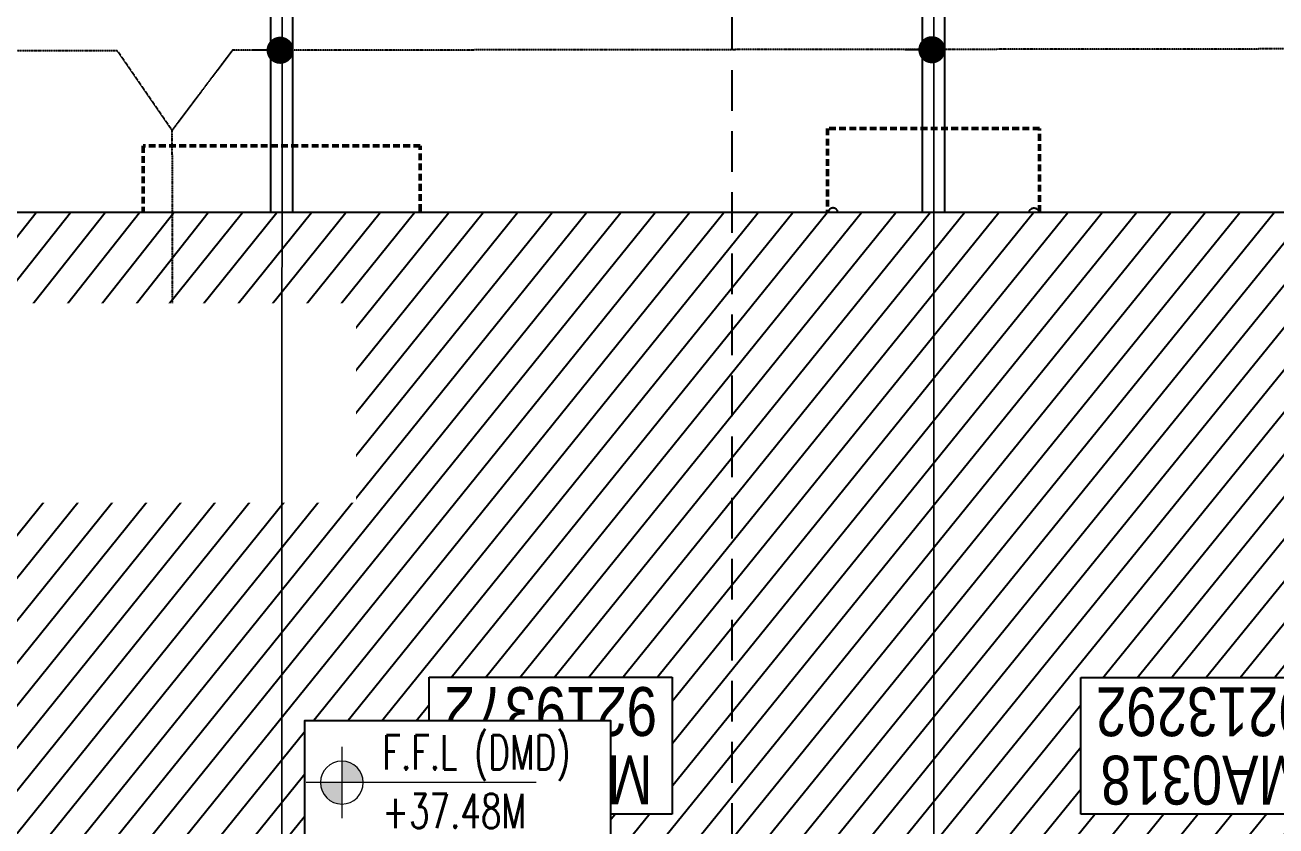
# Model space of a CAD drawing. Header units: centimetres. Extents: x -6122352 to 7132207, y -1694241 to 1947892.
# Drawn here: x 66160 to 77676, y -95609 to -88233 of the extents above; entities that cross this region are included whole.
import ezdxf
from ezdxf.xclip import XClip

# ---------------------------------------------------------------- set-up
doc = ezdxf.new("R2010")
doc.units = ezdxf.units.CM
doc.header["$MEASUREMENT"] = 0
doc.header["$XCLIPFRAME"] = 2
for name, pattern in [('2. HG-ST XR COL 3A (5V 7V 9V 11V - GF (4M & 5D-E)$0$HIDDEN', [0.375, 0.25, -0.125]), ('DASHED2', [0.375, 0.25, -0.125]), ('XR-AR-MID-SETTING OUT FOR MASTER$0$23585-XR-AR-MID-GROUND FLOOR$0$23261-XR-AR-SI-GF$0$HIDDEN', [0.375, 0.25, -0.125]), ('XR-AR-MID-SETTING OUT FOR MASTER$0$23585-XR-AR-MID-GROUND FLOOR$0$945-4P-1-101-GROUND FLOOR PLAN$0$XR-MIDDLE-GROUND FLOOR PLAN$0$HIDDEN', [9.524999999999999, 6.35, -3.175]), ('XR-AR-MID-SETTING OUT FOR MASTER$0$23585-XR-AR-MID-GROUND FLOOR$0$945-4P-1-101-GROUND FLOOR PLAN$0$XR-MIDDLE-GROUND FLOOR PLAN$0$HIDDEN2', [0.1875, 0.125, -0.0625])]:
    doc.linetypes.add(name, pattern=pattern)
for name, color, linetype in [('00-MI-DIM', 7, 'Continuous'), ('@MI-REF LAYER', 7, 'Continuous'), ('B_TH_4', 7, 'Continuous'), ('XR-AR-MID-SETTING OUT FOR MASTER$0$23585-XR-AR-MID-GROUND FLOOR$0$A-Flor-Strs', 1, 'Continuous'), ('XR-AR-MID-SETTING OUT FOR MASTER$0$23585-XR-AR-MID-GROUND FLOOR$0$GS-HATCH-FLOOR TILE', 251, 'Continuous'), ('Xref group 33-41$0$S-LEVELS', 2, 'Continuous'), ('Xref group 33-41$0$TYPICAL NEW PROFILE', 3, 'Continuous')]:
    doc.layers.add(name, color=color, linetype=linetype)
doc.layers.add('08-Compound Wall-4', color=7, linetype='Continuous', lineweight=25, true_color=0xff4405)
for name, color, linetype, lineweight in [('23585-XR-AR-DAMAC PLOT LIMITS$0$1-Mid units', 41, 'Continuous', 5), ('@ Foundations', 4, 'DASHED2', 50), ('A-ANNO-TEXT', 3, 'Continuous', 25), ('XR-AR-MID-SETTING OUT FOR MASTER$0$23585-XR-AR-MID-GROUND FLOOR$0$$A-GLAZ-WNDO', 232, 'Continuous', 9), ('XR-AR-MID-SETTING OUT FOR MASTER$0$23585-XR-AR-MID-GROUND FLOOR$0$$A-WALL', 1, 'Continuous', 5), ('XR-AR-MID-SETTING OUT FOR MASTER$0$23585-XR-AR-MID-GROUND FLOOR$0$A-DOOR', 31, 'Continuous', 5), ('XR-AR-MID-SETTING OUT FOR MASTER$0$23585-XR-AR-MID-GROUND FLOOR$0$A-DOOR-FULL', 1, 'Continuous', 9), ('XR-AR-MID-SETTING OUT FOR MASTER$0$23585-XR-AR-MID-GROUND FLOOR$0$A-FLOR-OVHD', 9, 'XR-AR-MID-SETTING OUT FOR MASTER$0$23585-XR-AR-MID-GROUND FLOOR$0$23261-XR-AR-SI-GF$0$HIDDEN', 15), ('XR-AR-MID-SETTING OUT FOR MASTER$0$23585-XR-AR-MID-GROUND FLOOR$0$A-FLOR-PATT', 8, 'Continuous', 5), ('XR-AR-MID-SETTING OUT FOR MASTER$0$23585-XR-AR-MID-GROUND FLOOR$0$A-GLAZ-SILL', 8, 'Continuous', 5), ('XR-AR-MID-SETTING OUT FOR MASTER$0$23585-XR-AR-MID-GROUND FLOOR$0$A-GLAZ-WNDO', 232, 'Continuous', 9), ('XR-AR-MID-SETTING OUT FOR MASTER$0$23585-XR-AR-MID-GROUND FLOOR$0$A-WALL', 7, 'Continuous', 30), ('XR-AR-MID-SETTING OUT FOR MASTER$0$23585-XR-AR-MID-GROUND FLOOR$0$A-WALL-FNSH', 9, 'Continuous', 5), ('XR-AR-MID-SETTING OUT FOR MASTER$0$23585-XR-AR-MID-GROUND FLOOR$0$S-COLS', 51, 'Continuous', 40), ('Xref group 33-41$0$36-TAGLVL', 23, 'Continuous', 9)]:
    doc.layers.add(name, color=color, linetype=linetype, lineweight=lineweight)
doc.styles.add('Xref group 33-41$0$DLT_TEXT', font='romans.shx', dxfattribs={"width": 0.7})
doc.styles.add('Xref group 33-41$0$Overall SOP Plan$0$LAC-609-NG10-1-XREF-GRID-125SC$0$GRID-DIM-NO', font='arial.ttf', dxfattribs={"width": 0.8})

# ---------------------------------------------------------------- blocks, each defined once
blk = doc.blocks.new('23585-XR-AR-DAMAC PLOT LIMITS')
at = {"layer": '23585-XR-AR-DAMAC PLOT LIMITS$0$1-Mid units', "color": 251, "true_color": 0x636466}
for points in [[(496522.0176999997, 2768878.545299999), (496504.3224999998, 2768894.7589), (496508.3761, 2768899.182700001), (496526.0711000003, 2768882.9691), (496524.1457000002, 2768880.867699999)], [(496517.9643000001, 2768874.1215), (496500.2691000002, 2768890.3353), (496504.3224999998, 2768894.7589), (496522.0176999997, 2768878.545299999)], [(496513.9108999996, 2768869.697699999), (496496.2156999996, 2768885.911499999), (496500.2691000002, 2768890.3353), (496517.9643000001, 2768874.1215)]]:
    blk.add_lwpolyline(points, close=True, dxfattribs=at)
blk = doc.blocks.new('A$Cf093b529')
at = {"layer": 'A-ANNO-TEXT'}
blk.add_blockref('23585-XR-AR-DAMAC PLOT LIMITS', (-495391.9901121984, -2768603.441896566), dxfattribs=at)
blk = doc.blocks.new('XR-AR-MID-SETTING OUT FOR MASTER$0$23585-XR-AR-MID-GROUND FLOOR$0$945-4P-1-101-GROUND FLOOR PLAN$0$XR-MIDDLE-CAR PARK HATCH')
at = {"layer": 'XR-AR-MID-SETTING OUT FOR MASTER$0$23585-XR-AR-MID-GROUND FLOOR$0$A-FLOR-PATT'}
blk.add_lwpolyline([(9250.002853021142, 100.0129149327577), (9249.99679574091, 5500.000000009181), (15050.00005108526, 5502.664669244065), (15050.00005108526, 100.450321876061)], close=True, dxfattribs=at)
blk = doc.blocks.new('*U1930')
for points in [[(91, -5.684341886080801e-14), (41, -5.684341886080801e-14), (41, 1021), (91, 1021)], [(0, 0), (38, -5.684341886080801e-14), (38, -50), (50, -50), (50, -122.2246979483663), (0, -122.2246979483663)], [(1100, 2.842170943040401e-14), (1062, -2.842170943040401e-14), (1062, -49.99999999999997), (1050, -49.99999999999997), (1050, -122.2246979483662), (1100, -122.2246979483662)]]:
    blk.add_lwpolyline(points, close=True)
at = {"color": 8, "linetype": 'XR-AR-MID-SETTING OUT FOR MASTER$0$23585-XR-AR-MID-GROUND FLOOR$0$945-4P-1-101-GROUND FLOOR PLAN$0$XR-MIDDLE-GROUND FLOOR PLAN$0$HIDDEN2'}
blk.add_arc((41, -5.684341886080801e-14), 1021, 1.594950045944486e-15, 90, dxfattribs=at)
at = {"layer": 'XR-AR-MID-SETTING OUT FOR MASTER$0$23585-XR-AR-MID-GROUND FLOOR$0$A-GLAZ-SILL', "linetype": 'XR-AR-MID-SETTING OUT FOR MASTER$0$23585-XR-AR-MID-GROUND FLOOR$0$945-4P-1-101-GROUND FLOOR PLAN$0$XR-MIDDLE-GROUND FLOOR PLAN$0$HIDDEN2', "ltscale": 3}
blk.add_lwpolyline([(0, 0), (1100, 0), (1100, -122.2246979483662), (0, -122.2246979483662)], close=True, dxfattribs=at)
blk = doc.blocks.new('*U27')
for points in [[(91, -5.684341886080801e-14), (41, -5.684341886080801e-14), (41, 1021), (91, 1021)], [(0, 0), (38, -5.684341886080801e-14), (38, -50), (50, -50), (50, -249.9999019090924), (0, -249.9999019090924)], [(1100, 2.842170943040401e-14), (1062, -2.842170943040401e-14), (1062, -49.99999999999997), (1050, -49.99999999999997), (1050, -249.9999019090924), (1100, -249.9999019090924)]]:
    blk.add_lwpolyline(points, close=True)
at = {"color": 8, "linetype": 'XR-AR-MID-SETTING OUT FOR MASTER$0$23585-XR-AR-MID-GROUND FLOOR$0$945-4P-1-101-GROUND FLOOR PLAN$0$XR-MIDDLE-GROUND FLOOR PLAN$0$HIDDEN2'}
blk.add_arc((41, -5.684341886080801e-14), 1021, 1.594950045944486e-15, 90, dxfattribs=at)
at = {"layer": 'XR-AR-MID-SETTING OUT FOR MASTER$0$23585-XR-AR-MID-GROUND FLOOR$0$A-GLAZ-SILL', "linetype": 'XR-AR-MID-SETTING OUT FOR MASTER$0$23585-XR-AR-MID-GROUND FLOOR$0$945-4P-1-101-GROUND FLOOR PLAN$0$XR-MIDDLE-GROUND FLOOR PLAN$0$HIDDEN2', "ltscale": 3}
blk.add_lwpolyline([(0, 0), (1100, 0), (1100, -249.9999019090924), (0, -249.9999019090924)], close=True, dxfattribs=at)
blk = doc.blocks.new('XR-AR-MID-SETTING OUT FOR MASTER$0$23585-XR-AR-MID-GROUND FLOOR$0$945-4P-1-101-GROUND FLOOR PLAN$0$XR-MIDDLE-GROUND FLOOR PLAN$0$A$C70344426')
at = {"layer": 'XR-AR-MID-SETTING OUT FOR MASTER$0$23585-XR-AR-MID-GROUND FLOOR$0$A-GLAZ-SILL'}
blk.add_line((0.2499999770719823, 2.649999396845162), (0.2499999770722034, -6.03154830969288e-07), dxfattribs=at)
at = {"layer": 'XR-AR-MID-SETTING OUT FOR MASTER$0$23585-XR-AR-MID-GROUND FLOOR$0$A-GLAZ-WNDO'}
for p, q in [((-2.292779743839901e-08, 2.649999396845162), (-2.292779743839901e-08, 2.599999396845165)), ((-2.292779743839901e-08, 2.649999396845162), (0.2499999770719823, 2.649999396845162)), ((0.14999997707221, 2.599999396845165), (0.14999997707221, 2.649999396845162)), ((-2.292779743839901e-08, 2.599999396845165), (0.14999997707221, 2.599999396845165)), ((0.14999997707221, 2.599999396845165), (0.1499999770722091, -6.031548327456449e-07)), ((-2.29277832275443e-08, 1.799999396845166), (-2.29277832275443e-08, 1.749999396845167)), ((0.14999997707221, 1.799999396845166), (-2.29277832275443e-08, 1.799999396845166)), ((-2.29277832275443e-08, 1.749999396845167), (0.14999997707221, 1.749999396845167)), ((0.14999997707221, 1.749999396845167), (0.14999997707221, 1.799999396845166)), ((-2.29277832275443e-08, 0.8999993968451641), (-2.292778233936588e-08, 0.8499993968451669)), ((0.14999997707221, 0.8999993968451641), (-2.29277832275443e-08, 0.8999993968451641)), ((-2.292778233936588e-08, 0.8499993968451669), (0.14999997707221, 0.8499993968451669)), ((-2.292778233936588e-08, 0.8499993968451669), (-2.292778233936588e-08, 0.04999939684516619)), ((0.14999997707221, 0.8499993968451669), (0.14999997707221, 0.8999993968451641)), ((0.1499999770722091, 0.04999939684516619), (-2.292778233936588e-08, 0.04999939684516619)), ((-2.29278782626352e-08, -6.031548451801427e-07), (-2.29278782626352e-08, 0.04999939684515198)), ((0.1499999770722091, -6.03154830969288e-07), (0.1499999770722091, 0.04999939684516619)), ((0.2499999770722034, -6.03154830969288e-07), (-2.292778233936588e-08, -6.03154830969288e-07))]:
    blk.add_line(p, q, dxfattribs=at)
blk.add_lwpolyline([(0.04999997707220061, 1.799999396845166), (0.04999997707219972, 2.599999396845165), (-2.292779743839901e-08, 2.599999396845165), (-2.292779566204217e-08, 0.8999993968451641), (0.0499999770722015, 0.8999993968451641), (0.04999997707220061, 1.749999396845167)], dxfattribs=at)
blk.add_lwpolyline([(-2.292779566204217e-08, 0.8499993968451669), (-2.292779655022059e-08, 0.04999939684516619), (0.04999997707220061, 0.04999939684516619), (0.0499999770722015, 0.8499993968451669)], close=True, dxfattribs=at)
blk = doc.blocks.new('*U28')
for points in [[(0, 69.99999979828543), (38, 69.99999979828549), (38, 119.9999997982854), (50, 119.9999997982854), (50, 179.9999998655237), (0, 179.9999998655237)], [(1100, 69.9999997982854), (1062, 69.99999979828546), (1062, 119.9999997982854), (1050, 119.9999997982854), (1050, 179.9999998655236), (1100, 179.9999998655236)], [(91, 69.99999979828549), (41, 69.99999979828549), (41, -951.0000002017147), (91, -951.0000002017147)]]:
    blk.add_lwpolyline(points, close=True)
at = {"color": 8, "linetype": 'XR-AR-MID-SETTING OUT FOR MASTER$0$23585-XR-AR-MID-GROUND FLOOR$0$945-4P-1-101-GROUND FLOOR PLAN$0$XR-MIDDLE-GROUND FLOOR PLAN$0$HIDDEN2'}
blk.add_arc((41, 69.99999979828549), 1021, 270, 0, dxfattribs=at)
at = {"layer": 'XR-AR-MID-SETTING OUT FOR MASTER$0$23585-XR-AR-MID-GROUND FLOOR$0$A-GLAZ-SILL', "linetype": 'XR-AR-MID-SETTING OUT FOR MASTER$0$23585-XR-AR-MID-GROUND FLOOR$0$945-4P-1-101-GROUND FLOOR PLAN$0$XR-MIDDLE-GROUND FLOOR PLAN$0$HIDDEN2', "ltscale": 3}
blk.add_lwpolyline([(0, 69.99999979828543), (1100, 69.99999979828543), (1100, 179.9999998655236), (0, 179.9999998655236)], close=True, dxfattribs=at)
blk = doc.blocks.new('XR-AR-MID-SETTING OUT FOR MASTER$0$23585-XR-AR-MID-GROUND FLOOR$0$945-4P-1-101-GROUND FLOOR PLAN$0$XR-MIDDLE-GROUND FLOOR PLAN$0$A$C2DB306E2')
at = {"layer": 'XR-AR-MID-SETTING OUT FOR MASTER$0$23585-XR-AR-MID-GROUND FLOOR$0$A-DOOR-FULL'}
for p, q in [((0.1500002073711251, 1.24999990754791), (0.05000020737113076, 1.24999990754791)), ((0.05000020737113076, 1.24999990754791), (0.05000020737113076, 1.199999907547909)), ((0.05000020737113076, 1.199999907547909), (0.1500002073711251, 1.199999907547909)), ((0.1500002073711251, 1.199999907547909), (0.1500002073711251, 1.24999990754791)), ((2.073711318217875e-07, 0.7999999075479082), (2.073711318217875e-07, -9.245209264818754e-08)), ((2.073711318217875e-07, 0.7999999075479082), (0.04000020737113097, 0.7999999075479082)), ((0.04000020737113097, 0.7999999075479082), (0.04000020737113452, -9.245209264818754e-08)), ((0.05000020737113253, 0.3499999075479089), (0.05000020737113253, 0.3999999075479096)), ((0.05000020737113253, 0.3999999075479096), (0.1500002073711322, 0.399999907547908)), ((0.1500002073711322, 0.3499999075479073), (0.05000020737113253, 0.3499999075479089)), ((0.1500002073711322, 0.399999907547908), (0.1500002073711322, 0.3499999075479073)), ((2.073711318217875e-07, -9.245209264818754e-08), (0.04000020737113452, -9.245209264818754e-08))]:
    blk.add_line(p, q, dxfattribs=at)
at = {"layer": 'XR-AR-MID-SETTING OUT FOR MASTER$0$23585-XR-AR-MID-GROUND FLOOR$0$A-GLAZ-SILL', "linetype": 'XR-AR-MID-SETTING OUT FOR MASTER$0$23585-XR-AR-MID-GROUND FLOOR$0$945-4P-1-101-GROUND FLOOR PLAN$0$XR-MIDDLE-GROUND FLOOR PLAN$0$HIDDEN2', "ltscale": 3}
for p, q in [((0.05000020737113076, 1.199999907547909), (0.05000020737113431, 0.399999907547908)), ((0.1500002073711251, 1.199999907547909), (0.1500002073711304, 0.3999999075479083))]:
    blk.add_line(p, q, dxfattribs=at)
blk = doc.blocks.new('XR-AR-MID-SETTING OUT FOR MASTER$0$23585-XR-AR-MID-GROUND FLOOR$0$945-4P-1-101-GROUND FLOOR PLAN$0$XR-MIDDLE-GROUND FLOOR PLAN$0$WRFWF')
at = {"layer": 'XR-AR-MID-SETTING OUT FOR MASTER$0$23585-XR-AR-MID-GROUND FLOOR$0$A-FLOR-OVHD', "linetype": 'XR-AR-MID-SETTING OUT FOR MASTER$0$23585-XR-AR-MID-GROUND FLOOR$0$945-4P-1-101-GROUND FLOOR PLAN$0$XR-MIDDLE-GROUND FLOOR PLAN$0$HIDDEN', "ltscale": 0.1}
for p, q in [((9250.00889430586, 14089.9999996908), (9250.008894346622, 9909.449274283641)), ((10350.00889432596, 14089.44927426482), (9250.008894305867, 14089.44927426484)), ((10350.00889432159, 13809.44927426483), (9250.008894308598, 13809.44927426484)), ((10350.00889431722, 13529.44927426483), (9250.008894311328, 13529.44927426484)), ((10350.00889431286, 13249.44927426483), (9250.008894314058, 13249.44927426484)), ((10350.00889431286, 12969.44927426484), (9250.008894314054, 12969.44927426485)), ((10350.00889431285, 12689.44927426484), (9250.00889431405, 12689.44927426486)), ((10350.00889431285, 12409.44927426485), (9250.008894314047, 12409.44927426486)), ((10350.00889431284, 12129.44927426485), (9250.008894314044, 12129.44927426487)), ((10350.00889431284, 11849.44927426486), (9250.00889431404, 11849.44927426487)), ((10350.00889431284, 11569.44927426486), (9250.008894314036, 11569.44927426488)), ((10350.00889431283, 11289.44927426487), (9250.00889431403, 11289.44927426488)), ((10350.00889431283, 11009.44927426487), (9250.008894314027, 11009.44927426489)), ((10350.00889432794, 11009.4492742833), (10350.00889432794, 9909.449274272882)), ((10350.00889432794, 9909.449274272882), (9250.008894346622, 9909.449274283641))]:
    blk.add_line(p, q, dxfattribs=at)
blk.add_lwpolyline([(10350.00889430916, 14369.99999969173), (10350.00889431698, 11009.4492742833)], dxfattribs=at)
blk = doc.blocks.new('*U26')
at = {"color": 0, "linetype": 'ByBlock'}
blk.add_line((0, 300.373844656252), (0, 0), dxfattribs=at)
at = {"color": 0, "linetype": 'ByBlock', "const_width": 15.00000006679886}
blk.add_lwpolyline([(194.8557167125982, 187.8738441410269), (0, 300.373844656252), (-194.8557167125982, 187.8738441410269)], dxfattribs=at)
blk.add_circle((0, 0), 45.00000020605512)
blk = doc.blocks.new('XR-AR-MID-SETTING OUT FOR MASTER$0$23585-XR-AR-MID-GROUND FLOOR$0$A$C08698786')
at = {"layer": 'XR-AR-MID-SETTING OUT FOR MASTER$0$23585-XR-AR-MID-GROUND FLOOR$0$S-COLS', "color": 252, "lineweight": 30}
for points in [[(5900.001027584076, 11147.2902572155), (5900.001027584076, 9747.290257692337), (6100.001027584076, 9747.290257453918), (6100.001027584076, 11147.29025769234)], [(-100.029412984848, 9156.81441116333), (-100.029412984848, 7756.814410686493), (99.97058701515198, 7756.81441116333), (99.97058701515198, 9156.814410686493)], [(-99.99135446548462, 6699.998335123062), (-99.99135446548462, 5499.998335123062), (100.0086455345154, 5499.998334884644), (100.0086455345154, 6699.998334646225)], [(5900.001601219177, 6500), (5900.001601219177, 5499.999999523163), (6100.001601219177, 5500), (6100.001601219177, 6499.999999523163)]]:
    blk.add_lwpolyline(points, close=True, dxfattribs=at)
blk = doc.blocks.new('XR-AR-MID-SETTING OUT FOR MASTER')
at = {"layer": 'XR-AR-MID-SETTING OUT FOR MASTER$0$23585-XR-AR-MID-GROUND FLOOR$0$A-Flor-Strs', "color": 8}
for p, q in [((5900.008223325014, 5802.664086818695), (4249.995741575956, 5802.666512012482)), ((5900.008222848177, 5502.664668560028), (4249.999916404486, 5502.666511535645))]:
    blk.add_line(p, q, dxfattribs=at)
at = {"layer": 'XR-AR-MID-SETTING OUT FOR MASTER$0$23585-XR-AR-MID-GROUND FLOOR$0$A-WALL', "color": 8}
for points in [[(99.99999931454659, 19472.65428209305), (-99.99999925494194, 19472.65428256989), (-99.998236566782, 5500.00000667572), (100.0017631351948, 5500.000006198883), (99.9995484650135, 8850.141927242279), (1100.048611491919, 8850.10940027237), (1100.048611015081, 8950.109399795532), (100.03925588727, 8950.072475910187), (100.0088088810444, 10949.9982419014), (2099.951952844858, 10949.99824142456), (2099.998660355806, 9950.143901348114), (2199.988806992769, 9950.143900871277), (2200.057162195444, 11149.97698402405), (2100.075846284628, 11149.97698354721), (2100.039519578218, 11049.97698402405), (100.0088088810444, 11049.99824142456)], [(5899.999999791384, 19472.65428161621), (6099.999999731779, 19472.65428209305), (6100.001724034548, 5500.167464256287), (5900.001724511385, 5500.167624473572), (5900.00086197257, 14852.65960931778), (5500.076263397932, 14852.66031265259), (5500.0762629807, 14952.66031169891), (5900.000431150198, 14952.65961027145)], [(3400.011432737112, 12202.66620731354), (3500.05377843976, 12202.66548633575), (3500.054259866476, 11502.6662735939), (4400.00315502286, 11502.6662735939), (4400.003322631121, 11252.66687631607), (3650.009347468615, 11252.66637420654), (3650.00999417901, 11027.59896087646), (3399.999906569719, 11027.60113668442)], [(4249.99788531661, 5499.997992992401), (3049.999798089266, 5499.998546600342), (3049.999915927649, 5749.998607635498), (4000.1953599751, 5749.998309612274), (4000.194991916418, 8849.999089241028), (3300.031373769045, 8849.999089241028), (3300.03137382865, 8950.028236865997), (3399.980282574892, 8950.188519954681), (3400.07691988349, 9927.598960876465), (3649.996516317129, 9927.59895992279), (3650.010299950838, 9100.016639709473), (4249.999546438456, 9099.986570835114)], [(2100.104106515646, 8950.142809391022), (2099.943570882082, 9050.155592918396), (2199.988806694746, 9050.153767585754), (2199.989685982466, 8950.146322250366), (2300.031373292208, 8950.151598453522), (2300.031373888254, 8850.08178806305), (2000.048611432314, 8850.14280796051), (2000.048610955477, 8950.14280796051)], [(99.9999164044857, 5750.000005722046), (399.9999158680439, 5750.00000667572), (399.9998005926609, 5499.999855995178), (99.99991658329964, 5500.000007152557)]]:
    blk.add_lwpolyline(points, close=True, dxfattribs=at)
blk.add_lwpolyline([(2100.039519578218, 11049.97698402405), (2100.039519578218, 10949.99824142456)], dxfattribs=at)
at = {"layer": 'XR-AR-MID-SETTING OUT FOR MASTER$0$23585-XR-AR-MID-GROUND FLOOR$0$A-WALL-FNSH', "color": 8}
for points in [[(2080.02239587903, 10929.99824142456), (119.995479375124, 10929.99824142456), (119.9793129861355, 8972.785739421844), (1100.04861047864, 8972.787498474121), (1100.048610597849, 8952.787498474121)], [(2099.966006189585, 9949.988984107971), (2079.984055787325, 9949.990225315094), (2080.02239587903, 10929.99824142456)]]:
    blk.add_lwpolyline(points, dxfattribs=at)
at = {"layer": '08-Compound Wall-4', "ltscale": 100}
blk.add_blockref('XR-AR-MID-SETTING OUT FOR MASTER$0$23585-XR-AR-MID-GROUND FLOOR$0$945-4P-1-101-GROUND FLOOR PLAN$0$XR-MIDDLE-CAR PARK HATCH', (-9150.000085264444, 0.1875896453857422), dxfattribs=at)
at = {"layer": 'XR-AR-MID-SETTING OUT FOR MASTER$0$23585-XR-AR-MID-GROUND FLOOR$0$$A-GLAZ-WNDO', "color": 8, "xscale": -1000.000000000001, "yscale": 1000.000000000001, "zscale": 1000.000000000001, "rotation": 270}
blk.add_blockref('XR-AR-MID-SETTING OUT FOR MASTER$0$23585-XR-AR-MID-GROUND FLOOR$0$945-4P-1-101-GROUND FLOOR PLAN$0$XR-MIDDLE-GROUND FLOOR PLAN$0$A$C70344426', (400.0005185902119, 5499.999113082886), dxfattribs=at)
at = {"layer": 'XR-AR-MID-SETTING OUT FOR MASTER$0$23585-XR-AR-MID-GROUND FLOOR$0$$A-WALL', "color": 8}
blk.add_blockref('XR-AR-MID-SETTING OUT FOR MASTER$0$23585-XR-AR-MID-GROUND FLOOR$0$945-4P-1-101-GROUND FLOOR PLAN$0$XR-MIDDLE-GROUND FLOOR PLAN$0$WRFWF', (-9150.000085562468, -796.7907695770264), dxfattribs=at)
at = {"layer": 'XR-AR-MID-SETTING OUT FOR MASTER$0$23585-XR-AR-MID-GROUND FLOOR$0$A-DOOR', "color": 8, "xscale": -1000.000000000001, "yscale": 1000.000000000001, "zscale": 1000.000000000001, "rotation": 270}
blk.add_blockref('XR-AR-MID-SETTING OUT FOR MASTER$0$23585-XR-AR-MID-GROUND FLOOR$0$945-4P-1-101-GROUND FLOOR PLAN$0$XR-MIDDLE-GROUND FLOOR PLAN$0$A$C2DB306E2', (750.048703700304, 8800.109192848206), dxfattribs=at)
at = {"layer": 'XR-AR-MID-SETTING OUT FOR MASTER$0$23585-XR-AR-MID-GROUND FLOOR$0$A-DOOR-FULL', "color": 8, "rotation": 90}
blk.add_blockref('*U27', (3399.986430436373, 9927.598960399628), dxfattribs=at)
at = {"layer": 'XR-AR-MID-SETTING OUT FOR MASTER$0$23585-XR-AR-MID-GROUND FLOOR$0$A-DOOR-FULL', "color": 8, "xscale": 0.8181820445283869, "yscale": 0.8181820445283869, "zscale": 0.8181820445283869, "rotation": 90}
blk.add_blockref('*U1930', (2099.986753255129, 9050.14365196228), dxfattribs=at)
at = {"layer": 'XR-AR-MID-SETTING OUT FOR MASTER$0$23585-XR-AR-MID-GROUND FLOOR$0$A-DOOR-FULL', "color": 8, "xscale": -0.909090909090913, "yscale": 0.909090909090913, "zscale": 0.909090909090913}
blk.add_blockref('*U28', (3300.031373530626, 8786.391873836517), dxfattribs=at)
at = {"layer": 'XR-AR-MID-SETTING OUT FOR MASTER$0$23585-XR-AR-MID-GROUND FLOOR$0$A-Flor-Strs', "color": 8}
blk.add_blockref('*U26', (5075.001124709845, 5502.291454792023), dxfattribs=at)
at = {"layer": 'XR-AR-MID-SETTING OUT FOR MASTER$0$23585-XR-AR-MID-GROUND FLOOR$0$GS-HATCH-FLOOR TILE', "color": 8}
blk.add_blockref('XR-AR-MID-SETTING OUT FOR MASTER$0$23585-XR-AR-MID-GROUND FLOOR$0$A$C08698786', (-1.490116119384766e-07, 0), dxfattribs=at)
blk = doc.blocks.new('MID UNIT')
at = {"xscale": 0.001, "yscale": 0.001, "zscale": 0.001}
blk.add_blockref('XR-AR-MID-SETTING OUT FOR MASTER', (0, 0), dxfattribs=at)
blk = doc.blocks.new('TH_4')
blk.add_blockref('MID UNIT', (495802.3053798428, 2769130.514097063))
at = {"xscale": -1}
blk.add_blockref('MID UNIT', (495814.3053798475, 2769130.514097063), dxfattribs=at)
blk.add_blockref('MID UNIT', (495814.3053798428, 2769130.514097063))
blk = doc.blocks.new('A$C780da55d')
at = {"layer": 'B_TH_4', "xscale": 1.000039159572381, "yscale": 1.000039159572381, "zscale": 1.000039159572381}
blk.add_blockref('TH_4', (-495814.0704651335, -2769239.302089663), dxfattribs=at)
blk = doc.blocks.new('A$C4abd1289')
at = {"layer": '08-Compound Wall-4', "ltscale": 100}
for points in [[(0, 0), (200.0021820068359, 4.76837158203125e-07), (199.8981691896915, -4950.000262379646), (-0.1040131151676178, -4950.000261902809)], [(5999.999999701977, 4.76837158203125e-07), (6200.002182662487, -4.76837158203125e-07), (6199.898169249296, -4950.000262379646), (5999.895986706018, -4950.000261902809)]]:
    blk.add_lwpolyline(points, close=True, dxfattribs=at)
blk = doc.blocks.new('23585-XR-AR-MALDIVE-2$0$TH_4')
blk.add_blockref('A$C780da55d', (495794.655359471, 2769130.864096801))
at = {"layer": '@ Foundations', "linetype": 'DASHED2', "ltscale": 0.25}
for points in [[(495807.1304024773, 2769139.687015211), (495809.4804024774, 2769139.687015211), (495809.4804024774, 2769142.637015211), (495807.1304024773, 2769142.637015211)], [(495813.0304024774, 2769135.399929025), (495815.5804024774, 2769135.399929025), (495815.5804024774, 2769140.499929024), (495813.0304024774, 2769140.499929024)], [(495807.3304024774, 2769135.239815211), (495809.2804024774, 2769135.239815211), (495809.2804024774, 2769137.789815211), (495807.3304024774, 2769137.789815211)]]:
    blk.add_lwpolyline(points, close=True, dxfattribs=at)
at = {"color": 10, "xscale": 0.001000007223668515, "yscale": 0.001000007223668515, "zscale": 0.001000007223668515}
for p in [(495808.2059132105, 2769136.014286377), (495814.2064463163, 2769136.014128294)]:
    blk.add_blockref('A$C4abd1289', p, dxfattribs=at)
blk = doc.blocks.new('_Dot')
at = {"color": 0, "linetype": 'ByBlock', "lineweight": -2}
blk.add_line((-0.5, 0), (-1, 0), dxfattribs=at)
at = {"color": 0, "linetype": 'ByBlock', "const_width": 0.5}
blk.add_lwpolyline([(-0.25, 0, 1), (0.25, 0, 1)], format="xyb", close=True, dxfattribs=at)
blk = doc.blocks.new('Xref group 33-41$0$LVL  ATTR')
at = {"color": 7}
blk.add_wipeout([(-0.33727806633866564, 0.38352486299273547), (1.8973092599409713, 0.38352486299273547), (1.8973092599409713, -0.45047952129880775), (-0.33727806633866564, -0.4504795212988073)], dxfattribs=at)
at = {"layer": 'Xref group 33-41$0$36-TAGLVL', "extrusion": (-4.888139810645865e-07, 1.406522031717416e-17, 0.9999999999998805)}
h = blk.add_hatch(color=252, dxfattribs=at)
h.paths.add_polyline_path([(-0.06536514837319736, 0.1562500046566129, 0.4142135623730951), (-0.2216151483731973, 4.656612873077392e-09), (-0.06536514837319736, 4.656612873077392e-09)])
h.paths.add_polyline_path([(0.09088485162680264, 4.656612873077392e-09), (-0.06536514837319736, 4.656612873077392e-09), (-0.06536514837319736, -0.1562499953433871, 0.4142135623730951)])
at = {"layer": 'Xref group 33-41$0$36-TAGLVL', "extrusion": (-4.888139810645865e-07, 1.406522031717408e-17, 0.9999999999998805)}
for p, q in [((-0.06536515014719235, -0.2604166821887048), (-0.06536515014719235, 0.2604166511446238)), ((1.351057254982072, -1.396983861923218e-08, 5.262988010916589e-07), (-0.3253053234689158, -1.396983861923218e-08, -1.018362459642307e-07))]:
    blk.add_line(p, q, dxfattribs=at)
blk.add_circle((-0.06536514830387681, -4.494034574497252e-25, 3.195139836529895e-08), 0.15625, dxfattribs=at)
at = {"layer": 'Xref group 33-41$0$S-LEVELS', "color": 1}
blk.add_lwpolyline([(-0.3372780663386656, 0.3835248629927364), (1.897309259940972, 0.3835248629927364), (1.897309259940972, -0.4504795212988069), (-0.3372780663386656, -0.4504795212988069)], close=True, dxfattribs=at)
at = {"layer": 'Xref group 33-41$0$TYPICAL NEW PROFILE', "color": 3, "style": 'Xref group 33-41$0$DLT_TEXT', "width": 0.7}
for tag, p in [('+0.00M', (0.2413431143818681, 0.067100426539497, -0.0001437184612911057)), ('S.S.L', (0.2413431143818681, -0.3452672204089993, -0.0001437184612911057))]:
    blk.add_attdef(tag, p, '', height=0.2500000000000001, dxfattribs=at)
blk = doc.blocks.new('M3 REF WITH TABLES')
at = {"color": 10}
blk.add_lwpolyline([(34.66325089067686, 29.68410262046382), (45.18633932532975, 20.03993892343715), (49.40796777181095, 24.6489977510646), (49.18618639430497, 24.85195393767208), (65.26248423440848, 42.40361756272614), (65.48408372345148, 42.20046279439703), (69.7056917072623, 46.80954036535695), (59.18240357114701, 56.45298300962895), (34.66325089067686, 29.68410262046382)], close=True, dxfattribs=at)

msp = doc.modelspace()

# ---------------------------------------------------------------- block references
at = {"layer": '@MI-REF LAYER'}
ref = msp.add_blockref('23585-XR-AR-MALDIVE-2$0$TH_4', (495862223.3068303, 2769049743.418423), dxfattribs=dict(at, xscale=1000, yscale=1000, zscale=1000, rotation=180.0004263457452))
XClip(ref).set_block_clipping_path([(495835.392424888, 2769130.5103818076), (495835.3967513023, 2769154.450356969), (495832.30707694823, 2769154.410980098), (495826.3067906522, 2769154.412067512), (495820.30693135364, 2769154.4132776167), (495814.3069288675, 2769154.4143526326), (495808.30692413123, 2769154.41542765), (495805.1570141213, 2769154.416030391), (495802.30692738434, 2769154.4565039617), (495796.01202966133, 2769154.457572191), (495793.2170129507, 2769154.458168634), (495793.2122923648, 2769130.5183110787)])

# ---------------------------------------------------------------- next in the draw order: linework, layer by layer
at = {"layer": '@MI-REF LAYER', "linetype": 'DASHED2', "extrusion": (1.120011718020233e-13, -6.92406500517423e-09, 1), "elevation": 20.83171216809642}
for points in [[(56501.652224406, -88474.86470349132), (67006.4129985745, -88466.45549748694), (67512.4651374182, -89203.01876984318)], [(80508.13834472412, -88449.73931764354), (68068.42255418042, -88465.60670100231), (67512.4651374182, -89203.01876984318)]]:
    msp.add_lwpolyline(points, dxfattribs=at)
at = {"layer": '@MI-REF LAYER', "color": 10}
msp.add_lwpolyline([(50376.01441383638, -89960.2429721274), (50371.9690600913, -104234.1796139122), (56622.21465642641, -104234.1331034167), (56622.07777362812, -103933.5034735499), (80423.51151656458, -103933.3263631371), (80423.37910748941, -104233.9559955868), (86673.62470415092, -104233.8817356158), (86677.00345622863, -89960.28485840559), (50376.01441383638, -89960.2429721274)], close=True, dxfattribs=at)

# ---------------------------------------------------------------- next in the draw order: block references
at = {"layer": '@MI-REF LAYER', "extrusion": (1.120011718007528e-13, -6.924065005174231e-09, 1), "xscale": -250.0000000000001, "yscale": 250.0000000000001, "zscale": 250.0000000000001, "rotation": 180.0457838080791}
for p in [(68508.51459182338, -88465.42200484166, 10.41474716861011), (74508.33044923288, -88460.62673820902, 10.41474720114086)]:
    msp.add_blockref('_Dot', p, dxfattribs=at)

# ---------------------------------------------------------------- next in the draw order: wipeouts: each hides what was drawn before it
msp.add_wipeout([(86673.346810938, -89960.3903957616), (50372.357776579345, -89959.83809378305), (50371.96905993459, -104234.17396235577), (56622.21465632465, -104234.13310354992), (56622.07777360872, -103933.5034735787), (80423.51151700671, -103933.32071120305), (80423.37910778308, -104233.95034378907), (86673.62470397336, -104233.88173577873)]).dxf.layer = '@MI-REF LAYER'

# ---------------------------------------------------------------- next in the draw order: hatches: boundary and pattern name
at = {"layer": '@MI-REF LAYER'}
h = msp.add_hatch(dxfattribs=at)
h.set_pattern_fill('ANSI31', color=256, scale=1999.999998458916, angle=6.732677568681441)
h.set_pattern_definition([(51.73267756868143, (-2377169058.081353, -1504501451.09876), (-196.2824303927789, 154.8328370300893), [])])
h.paths.add_polyline_path([(80423.51151656458, -103933.3263631371), (80423.37910748941, -104233.9559955868), (86673.62470418087, -104233.909488238), (86673.34681084957, -89960.39604730048), (50372.35776849663, -89960.3541610652), (50371.96905997334, -104234.1796137834), (56622.21465630847, -104234.1331032879), (56622.07777362812, -103933.5034735499)])

# ---------------------------------------------------------------- next in the draw order: linework, layer by layer
at = {"layer": '00-MI-DIM', "color": 94, "linetype": '2. HG-ST XR COL 3A (5V 7V 9V 11V - GF (4M & 5D-E)$0$HIDDEN', "ltscale": 1500}
msp.add_lwpolyline([(72666.74895878509, -82460.4411017932), (72666.74895878509, -132070.2954675667)], dxfattribs=at)
at = {"layer": '@MI-REF LAYER', "linetype": 'DASHED2', "extrusion": (1.120011718020233e-13, -6.92406500517423e-09, 1), "elevation": 20.83170070399933}
msp.add_lwpolyline([(67512.4651374182, -89203.01876984318), (67513.78842361795, -90858.70757735921)], dxfattribs=at)

# ---------------------------------------------------------------- next in the draw order: texts
at = {"layer": '00-MI-DIM', "color": 7, "char_height": 450.0000000000002, "width": 2056.8768805703, "attachment_point": 1, "rotation": 179.9988252722633, "line_spacing_factor": 0.8394388776454546, "style": 'Xref group 33-41$0$Overall SOP Plan$0$LAC-609-NG10-1-XREF-GRID-125SC$0$GRID-DIM-NO', "bg_fill": 19, "box_fill_scale": 1.2, "bg_fill_color": 256, "bg_fill_transparency": 0}
for s, insert in [('\\pxqc;MA0317 9219372', (72028.15792249418, -95409.57566566646, -157.461039985285)), ('\\pxqc;MA0318 9213292', (78025.74610168514, -95411.64372889948, -157.461039985285))]:
    msp.add_mtext(s, dxfattribs=dict(at, insert=insert))

# ---------------------------------------------------------------- next in the draw order: wipeouts: each hides what was drawn before it
at = {"color": 10}
msp.add_wipeout([(64705.94759007145, -90794.19383561349), (69205.94752361525, -90794.96893133844), (69205.63124775689, -92631.18040981561), (64705.631314168284, -92630.40531404174), (64705.94758902, -90794.19383603687)], dxfattribs=at).dxf.layer = '@MI-REF LAYER'

# ---------------------------------------------------------------- next in the draw order: block references
at = {"layer": '@MI-REF LAYER', "color": 7}
ref = msp.add_blockref('Xref group 33-41$0$LVL  ATTR', (69158.94936135344, -95209.65108297448, -118.1866061406301), dxfattribs=dict(at, xscale=-1261.776681587609, yscale=1261.776681587609, zscale=1261.776681587609, rotation=179.9992531325767))
ref.add_attrib('S.S.L', 'F.F.L (DMD)', (69450.60653073427, -95089.44892809974, -118.3679467438009), dxfattribs={"layer": 'Xref group 33-41$0$TYPICAL NEW PROFILE', "color": 3, "height": 315.4441703969023, "rotation": 359.999256324801, "style": 'Xref group 33-41$0$DLT_TEXT', "width": 0.7})
ref.add_attrib('+0.00M', '+37.48M ', (69447.928899728, -95628.65088067435, -118.3679467438009), dxfattribs={"layer": 'Xref group 33-41$0$TYPICAL NEW PROFILE', "color": 3, "height": 315.4441703969023, "rotation": 359.999256324801, "style": 'Xref group 33-41$0$DLT_TEXT', "width": 0.7})

# ---------------------------------------------------------------- next in the draw order: block references
at = {"layer": '@MI-REF LAYER', "xscale": 1000, "yscale": 1000, "zscale": 1000}
for name, p, rotation in [('A$Cf093b529', (-891608.7329339073, 539022.7201118186), 312.4882903633292), ('M3 REF WITH TABLES', (5073.57098191743, -84448.84299303715), 312.4882889992022)]:
    msp.add_blockref(name, p, dxfattribs=dict(at, rotation=rotation))

doc.saveas('drawing.dxf')
